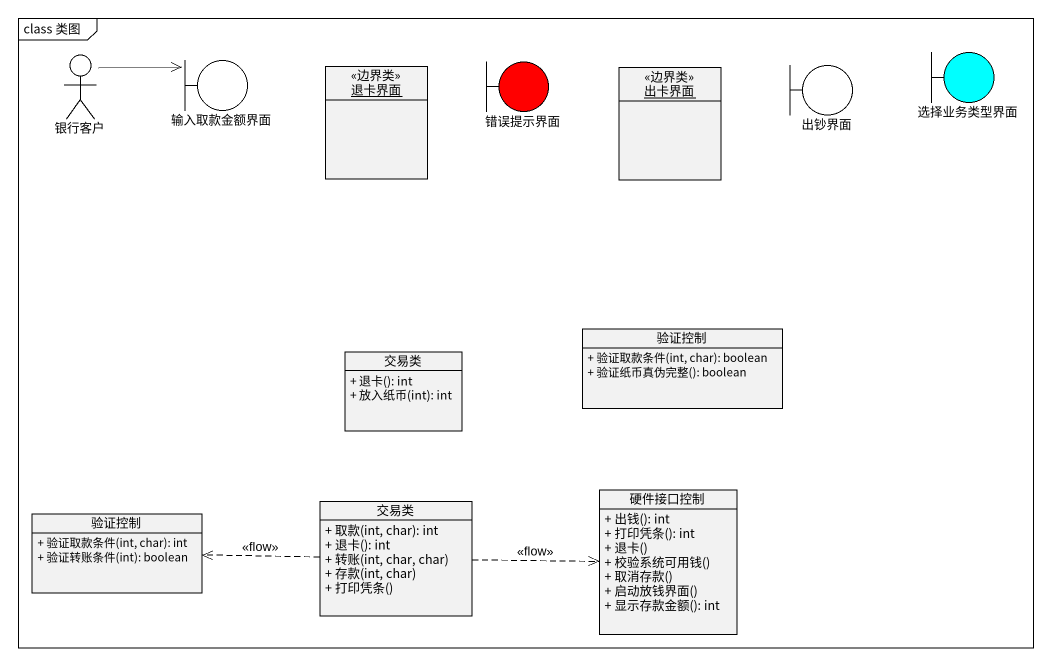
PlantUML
@startuml
mainframe class 类图
allowmixing
hide circle
hide empty members
skinparam classAttributeIconSize 0
actor 银行客户
boundary 输入取款金额界面
boundary 选择业务类型界面 #00FFFF
object 退卡界面 <<边界类>>
boundary 错误提示界面 #FF0000
object 出卡界面 <<边界类>>
boundary 出钞界面
class 交易类 {
  + 退卡(): int
  + 放入纸币(int): int
}
class 验证控制 {
  + 验证取款条件(int, char): boolean
  + 验证纸币真伪完整(): boolean
}
class "验证控制" as 验证控制_2 {
  + 验证取款条件(int, char): int
  + 验证转账条件(int): boolean
}
class "交易类" as 交易类_2 {
  + 取款(int, char): int
  + 退卡(): int
  + 转账(int, char, char)
  + 存款(int, char)
  + 打印凭条()
}
class 硬件接口控制 {
  + 出钱(): int
  + 打印凭条(): int
  + 退卡()
  + 校验系统可用钱()
  + 取消存款()
  + 启动放钱界面()
  + 显示存款金额(): int
}
银行客户 -right-> 输入取款金额界面
交易类_2 .left.> 验证控制_2 : <<flow>>
交易类_2 .right.> 硬件接口控制 : <<flow>>
@enduml
